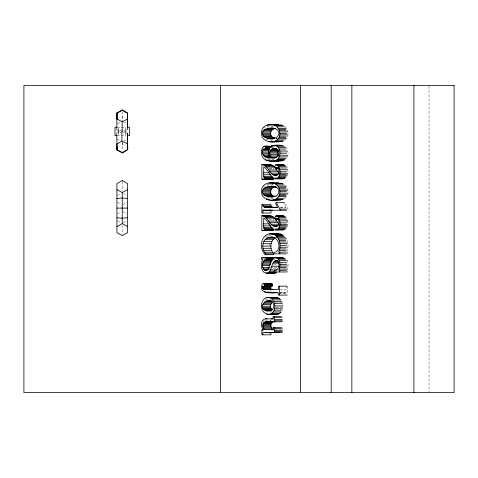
<?xml version="1.0" encoding="UTF-8"?>
<svg xmlns="http://www.w3.org/2000/svg" width="478" height="478" viewBox="0 0 478 478"><rect width="100%" height="100%" fill="white"/><g stroke="black" fill="none" stroke-linecap="round" stroke-linejoin="round"><path stroke-width="0.36" stroke-dasharray="2.39 1.79" d="M271.815 169.039L271.845 167.557M269.532 245.196L269.58 244.127M287.433 175.749L288.061 171.781L287.457 167.987M287.433 226.865L288.061 222.897L287.457 219.103M286.465 271.964L287.858 271.964L287.858 270.249L286.77 270.381C288.365 266.939 288.742 262.452 286.567 259.184M287.887 253.86L287.887 252.049L286.519 252.217C288.82 247.359 288.73 240.972 285.145 236.747M285.169 139.946C289.13 136.786 289.023 129.956 285.109 126.795M285.169 198.245C289.13 195.084 289.023 188.254 285.109 185.1M287.469 156.945C288.461 153.826 288.24 150.2 286.37 147.445M282.928 306.655L282.355 309.499M270.231 320.887L271.504 319.549M271.432 127.411L273.631 125.798M271.432 185.709L273.631 184.096M280.216 309.672L281.01 308.973L275.137 308.973M116.752 132.896L117.851 132.179M119.542 131.08L121.902 129.544M123.706 141.07L126.568 139.212M117.498 195.472L121.048 193.423M123.414 222.784L126.963 220.734M122.822 204.662L126.963 202.284M117.498 213.929L121.048 211.885M117.546 123.748L119.93 122.41M123.306 132.717L125.612 131.426M274.719 238.277L276.69 237.369M280.377 207.362L285.605 207.344L283.657 203.252M269.222 125.798L272.161 125.798M267.077 126.646L272.215 126.646M262.966 127.793L267.369 127.793M286.507 131.982L287.977 131.982M286.507 134.85L287.977 134.85M275.818 138.076L277.282 138.076M276.111 138.369L277.581 138.369M265.893 139.779L272.502 139.779L273.47 140.347M270.769 140.92L272.239 140.92M273.942 146.854L275.412 146.854M270.936 147.039L273.876 147.039L273.99 147.672M271.05 147.672L273.255 147.672M281.148 152.004L287.021 152.004L286.782 151.144M286.447 155.242L287.911 155.242M264.543 158.099L266.013 158.099M267.985 159.222L272.394 159.222L273.882 160.046L269.473 160.046M268.821 168.459L273.96 168.459M286.442 169.744L287.911 169.744M286.525 173.233L287.995 173.233M274.593 177.254L277.533 177.254M267.752 184.096L272.896 184.096M266.342 184.95L272.215 184.95M262.966 186.091L266.634 186.091M286.507 190.286L287.977 190.286M286.507 193.154L287.977 193.154M275.382 196.667L277.581 196.667M266.628 198.077L272.502 198.077L273.47 198.651M280.466 207.344L285.605 207.344M268.821 219.569L273.96 219.569L272.819 218.452M286.442 220.854L287.911 220.854M286.525 224.343L287.995 224.343M274.593 228.37L276.798 228.37M268.821 235.224L272.496 235.224M266.383 236.03L269.317 236.03M264.782 236.974L267.722 236.974M275.22 237.369L276.78 237.351M286.507 243.637L287.977 243.637M286.495 247.24L287.965 247.24M273.625 259.697L275.095 259.697M285.886 260.474L287.356 260.474M280.962 262.978L286.836 262.978M273.709 264.507L278.112 264.507M286.519 266.049L287.989 266.049M270.291 267.626L276.899 267.626L276.32 268.702L272.651 268.702M285.904 269.042L287.374 269.042M267.531 269.574L269.735 269.574M265.224 272.329L267.429 272.329M280.036 289.59L286.645 289.59L286.543 286.167M266.634 291.239L271.038 291.239L270.19 290.2M279.911 292.512L285.384 292.638L286.657 293.809L278.578 293.809M280.245 292.638L285.384 292.638M278.823 293.02L286.161 293.02M265.463 299.927L270.602 299.927M275.292 302.867L281.172 302.867L280.49 302.15M276.051 307.091L281.924 307.091M265.702 311.919L271.576 311.919L270.47 310.18M265.631 320.117L270.775 320.117M262.153 320.887L264.358 320.887M274.874 329.689L281.201 329.856M275.902 138.142L277.109 138.256M123.336 130.273L125.045 131.139M117.08 139.032L120.731 140.891M117.498 202.284L121.048 204.321M122.822 211.551L126.963 213.929M123.414 193.423L126.963 195.472M117.498 220.734L121.048 222.784M123.485 121.771L127.59 124.214M116.871 130.225L117.911 130.847M119.596 131.844L121.514 132.986M271.151 158.099L272.394 159.222M272.819 167.342L273.577 168.089M271.319 138.518L272.502 139.779M271.319 196.816L272.502 198.077M273.583 146.561L273.876 147.039M285.061 203.771L288.061 209.125L288.061 210.266M286.8 166.595L287.236 167.521M282.295 302.299L282.88 304.791M269.682 267.698L269.986 268.995M286.77 243.38L286.896 244.521M286.949 221.057L287.075 222.36M282.283 329.802L282.163 327.442M429.035 86.106L429.035 391.894M287.654 286.167L287.654 295.099M282.845 320.792L282.845 321.766M282.845 331.607L282.845 332.58M282.163 316.627L282.163 317.667M269.939 167.539L269.939 168.991M269.939 208.743L269.939 212.31M269.939 332.085L269.939 334.14M125.857 129.335L125.857 127.22L118.604 127.22L118.604 129.335M125.857 133.565L125.857 135.68L118.604 135.68L118.604 133.565M122.559 142.534L122.559 151.108M122.308 111.78L122.308 120.36M122.231 116.088L122.231 120.54M122.231 142.36L122.231 146.812M122.231 182.022L122.231 191.314M122.231 225.275L122.231 234.19"/><path stroke-width="0.72" d="M116.871 119.088L116.949 112.945L122.308 109.94L127.59 113.083L127.548 127.632M127.512 119.225L127.59 113.083M278.776 172.636L274.521 167.013L272.52 165.298L269.939 164.629L261.86 164.629L261.86 179.172L273.482 179.375L273.482 178.366L265.404 178.366L263.987 177.493L263.635 174.769L263.784 166.81L265.887 168.459L270.608 175.235L273.978 178.443L275.406 178.838L282.749 178.838M278.776 223.752L274.521 218.129L272.52 216.415L269.939 215.745L261.86 215.745L261.86 230.282L273.482 230.486L273.482 229.476L265.404 229.476L263.987 228.604L263.635 225.885L263.784 217.926L265.887 219.569L270.608 226.345L273.978 229.554L275.406 229.948L282.749 229.948M116.871 129.514L116.949 113.155L122.308 110.352L127.59 113.28L127.512 129.652M275.406 178.838C281.255 178.091 280.974 169.134 277.933 165.567C274.085 162.353 273.858 170.066 278.292 167.957M275.406 229.948C281.255 229.207 280.974 220.25 277.933 216.683C274.085 213.463 273.858 221.177 278.292 219.067M286.394 270.249L278.692 270.381C280.461 266.521 281.112 259.96 276.541 257.875C270.112 257.176 270.871 266.103 267.531 269.574C264.22 272.364 261.663 267.077 262.589 264.214C262.643 258.861 268.756 257.947 272.926 258.962M286.418 252.049L278.441 252.217C282.827 244.838 278.13 231.489 268.05 234.136C260.146 237.208 259.452 249.235 265.153 254.702L273.231 254.702L273.757 253.824C269.777 249.624 269.723 241.731 274.719 238.277L266.646 238.277C261.645 241.731 261.699 249.624 265.684 253.824L273.757 253.824M270.769 141.829C285.802 142.223 280.574 119.966 267.106 125.188C261.89 126.306 260.259 132.675 262.237 137.078C266.36 143.872 275.931 142.121 282.564 141.219M270.769 200.127C285.802 200.527 280.574 178.27 267.106 183.486C261.89 184.604 260.259 190.973 262.237 195.377C266.36 202.176 275.931 200.425 282.564 199.523M281.482 145.288C277.109 145.127 269.694 143.95 268.702 150.02C268.218 152.769 268.558 155.888 270.62 157.949C265.368 159.335 259.554 152.936 263.784 148.712L264.824 149.184L269.228 149.184M273.404 329.689L264.692 329.689C261.633 327.334 262.111 320.911 267.047 321.766L282.116 321.766M271.91 146.19C269.006 147.027 264.4 144.476 262.446 147.678C261.299 149.799 261.376 152.309 261.645 154.639C262.123 159.126 266.933 161.182 270.948 161.104C281.034 163.237 283.615 146.77 274.139 145.288M272.771 329.689C269.712 327.334 270.19 320.911 275.125 321.766M275.352 157.913L272.418 157.913C267.172 155.087 270.016 146.752 276.165 148.61M278.333 155.481L277.706 153.008L278.094 150.905L270.016 150.905M268.493 314.375C279.391 313.437 274.952 292.626 264.567 298.595C260.791 301.815 260.498 308.077 263.498 311.919C266.706 315.815 272.269 313.974 276.571 314.375C278.16 314.297 279.696 313.598 280.706 312.355M286.925 286.167L278.465 286.167L278.566 289.59L264.071 289.477L262.679 288.509L262.9 286.304L271.534 286.436L272.556 285.683L272.55 284.41L271.331 283.514L262.518 283.777C256.943 293.815 272.072 293.444 277.706 292.512M273.458 289.59L271.253 289.124L270.751 288.509L270.972 286.304M264.824 149.184C266.407 148.969 266.192 146.143 264.567 146.19M274.647 138.369C259.799 141.41 257.618 126.616 273.38 128.158M273.912 196.667C259.19 199.308 258.413 184.669 273.38 186.456M274.665 137.867C268.714 137.461 269.706 128.433 275.465 128.63M274.665 196.171C268.714 195.759 269.706 186.731 275.465 186.928M268.618 300.907C276.153 300.286 275.071 312.319 267.758 310.951C257.773 310.138 263.545 298.129 271.558 300.907M263.987 309.774L272.066 309.774C269.813 307.904 270.166 303.978 272.4 302.227L264.322 302.227M262.9 286.304L264.214 286.101L264.567 285.091L264.191 283.914L263.253 283.514M261.657 257.857L275.125 257.654L261.657 257.857L261.657 259.602L262.745 259.435C260.402 263.886 260.641 274.151 267.638 273.028C272.95 270.596 270.566 260.074 277.479 260.474M265.153 254.702L265.684 253.824M284.392 202.576L276.314 202.576L275.579 203.252L277.527 207.344L264.34 207.219L262.912 205.851L262.697 204.459M276.087 167.957L277.198 167.348C280.269 169.391 279.409 175.689 275.077 175.378C268.869 174.404 268.331 165.024 261.86 164.629M276.087 219.067L277.198 218.464C280.269 220.507 279.409 226.805 275.077 226.488C268.869 225.52 268.331 216.14 261.86 215.745M116.752 144.027L117.08 150.17L122.559 152.954L127.71 149.596L127.417 133.009L127.71 149.411L122.559 152.542L117.08 149.943L116.752 133.601M266.264 273.273L274.342 273.273L276.846 272.299L268.773 272.299M116.752 144.219L121.902 141.088L127.381 143.687M116.907 189.599L122.231 192.598L127.554 189.599M116.907 226.614L122.231 223.608L127.554 226.614M116.871 118.891L122.153 121.818L127.512 119.016M266.646 238.277L268.612 237.369L273.022 237.07M272.418 157.913C279.021 159.21 282.044 149.13 274.695 148.61M269.12 160.984L281.046 160.996L284.374 160.118L276.296 160.118M275.752 183.367L278.722 183.002L270.644 183.002M266.975 318.808C260.773 317.984 260.134 326.259 263.378 329.79L261.86 330.029L261.86 334.827L271.002 334.827L270.901 332.413M286.394 271.964L274.211 271.964L274.211 270.751C278.889 270.494 280.67 263.515 277.168 260.761L276.009 260.474M270.237 138.369C281.148 139.958 281.942 127.351 271.175 128.158M270.237 196.667C281.148 198.262 281.942 185.649 271.175 186.456M116.907 198.454L122.231 198.023L127.554 198.454M127.554 217.753L122.231 218.183L116.907 217.753M275.101 235.086L283.179 235.086C278.901 232.72 273.828 234.375 269.216 233.867M277.389 207.368L264.34 207.219M262.972 213.021L262.87 210.201L286.591 210.266M270.644 124.698L278.722 124.698L268.803 124.824M272.902 124.925L280.98 124.925L283.149 125.606L275.077 125.606M267.106 125.188L268.576 125.188M277.031 126.795L284.374 126.795M117.158 127.22L114.983 127.22L114.983 135.68L117.158 135.68M127.309 127.22L129.484 127.22L129.484 135.68L127.309 135.68M267.961 128.451L275.651 128.468M278.59 128.492L285.934 128.492M265.099 129.335L273.177 129.335M279.2 129.532L285.808 129.532M263.94 130.046L272.012 130.046M279.636 130.691L286.244 130.691M263.109 130.972L271.181 130.972M279.899 131.982L286.507 131.982M262.607 132.113L270.685 132.113M262.44 133.464L270.518 133.464M279.983 133.398L286.591 133.398M262.583 134.682L270.662 134.682M279.899 134.85L286.507 134.85M263.008 135.716L271.08 135.716M279.642 136.158L286.25 136.158M263.713 136.565L271.785 136.565M264.692 137.228L272.771 137.228M279.218 137.317L285.826 137.317M267.22 138.082L274.563 138.082M278.62 138.333L285.964 138.333M277.091 139.946L284.434 139.946M275.203 141.022L283.281 141.022M268.528 141.602L269.998 141.602M273.058 141.625L281.13 141.625M272.753 145.455L280.831 145.455M275.698 145.527L283.042 145.527M271.426 145.957L272.896 145.957M265.081 146.286L271.689 146.286M277.097 146.262L284.44 146.262M263.832 146.352L271.91 146.352M265.505 146.561L270.644 146.561M265.798 147.039L270.201 147.039M278.298 147.445L285.641 147.445M265.911 147.672L270.315 147.672M265.84 148.317L269.514 148.317M265.583 148.778L269.251 148.778M272.842 148.843L276.511 148.843M263.235 149.1L269.622 149.082M279.2 149.046L285.808 149.046M271.175 149.548L277.784 149.548M262.798 149.787L269.407 149.787M270.5 150.134L278.578 150.134M262.512 150.791L269.12 150.791M279.791 150.994L286.4 150.994M269.729 151.861L277.808 151.861M262.416 152.135L269.024 152.135M269.634 153.008L277.706 153.008M279.983 153.211L286.591 153.211M262.577 153.683L269.186 153.683M269.843 154.519L277.915 154.519M263.049 154.968L269.658 154.968M279.839 155.242L286.447 155.242M270.464 155.965L278.543 155.965M263.838 155.983L269.717 155.983M264.949 156.736L270.088 156.736M279.391 156.945L286.734 156.945M271.373 157.172L276.511 157.172M275.011 157.477L276.481 157.477M267.644 157.662L270.584 157.662M278.644 158.32L285.987 158.32M277.604 159.359L284.948 159.359M265.804 160.046L267.274 160.046M267.405 160.632L268.875 160.632M274.754 160.668L282.827 160.668M270.948 161.104L279.027 161.104L277.198 160.984M263.229 164.796L271.307 164.796M276.29 164.767L283.633 164.767M275.734 164.874L283.078 164.874M277.091 164.964L284.434 164.964M264.442 165.298L272.52 165.298M277.933 165.567L285.276 165.567M265.511 166.081L273.589 166.081M278.728 166.595L286.071 166.595M266.443 167.013L274.521 167.013M275.274 167.551L278.214 167.551M276.684 167.802L278.148 167.802M275.669 167.856L278.608 167.856M279.379 167.987L286.722 167.987M279.833 169.744L286.442 169.744M268.642 169.899L276.72 169.899M269.58 171.244L277.658 171.244M279.983 171.781L286.591 171.781M263.659 172.755L269.532 172.755M271.074 173.102L279.152 173.102M279.917 173.233L286.525 173.233M272.466 174.368L278.339 174.368M279.708 174.554L286.316 174.554M263.635 174.769L270.972 174.769M273.792 175.127L277.461 175.127M275.077 175.378L276.541 175.378M279.361 175.749L286.704 175.749M263.719 176.376L271.797 176.376L272.597 178.145L273.482 178.366M278.871 176.818L286.214 176.818M263.987 177.493L272.066 177.493M278.244 177.702L285.587 177.702M264.519 178.145L272.597 178.145M277.461 178.33L284.804 178.33M276.511 178.712L284.589 178.712M261.86 179.172L273.482 179.375M268.803 183.122L276.882 183.122M272.902 183.223L280.98 183.223L283.149 183.905L275.077 183.905M277.031 185.1L284.374 185.1M267.961 186.755L275.304 186.755M274.181 186.767L275.651 186.767M278.59 186.796L285.934 186.796M275.507 187.155L276.977 187.155M265.099 187.633L273.177 187.633M279.2 187.83L285.808 187.83M263.94 188.344L272.012 188.344M279.636 188.995L286.244 188.995M263.109 189.27L271.181 189.27M279.899 190.286L286.507 190.286M262.607 190.411L270.685 190.411M279.983 191.696L286.591 191.696M262.44 191.768L270.518 191.768M262.583 192.981L270.662 192.981M279.899 193.154L286.507 193.154M263.008 194.014L271.08 194.014M279.642 194.462L286.25 194.462M263.713 194.863L271.785 194.863M264.692 195.526L272.771 195.526M279.218 195.621L285.826 195.621M267.22 196.38L273.828 196.38M278.62 196.637L285.964 196.637M277.091 198.245L284.434 198.245M266.365 199.218L267.835 199.218M275.203 199.32L283.281 199.32M268.528 199.9L269.998 199.9M273.058 199.924L281.13 199.924M262.912 205.851L270.99 205.851L272.418 207.219M263.456 206.741L271.534 206.741M116.907 208.103L127.554 208.103M276.314 202.576L279.983 209.125L286.591 209.125M262.87 210.201L272.699 210.302L264.621 210.302M263.229 215.913L271.307 215.913M276.29 215.877L283.633 215.877M275.734 215.984L283.078 215.984M277.091 216.08L284.434 216.08M264.442 216.415L272.52 216.415M277.933 216.683L285.276 216.683M265.511 217.197L273.589 217.197M278.728 217.705L286.071 217.705M266.443 218.129L274.521 218.129M276.684 218.918L278.148 218.918M275.669 218.966L278.608 218.966M279.379 219.103L286.722 219.103M279.833 220.854L286.442 220.854M268.642 221.015L276.72 221.015M269.58 222.36L277.658 222.36M279.983 222.897L286.591 222.897M263.659 223.871L269.532 223.871M271.074 224.212L279.152 224.212M279.917 224.343L286.525 224.343M272.466 225.485L278.339 225.485M279.708 225.67L286.316 225.67M263.635 225.885L270.972 225.885M273.792 226.237L277.461 226.237M275.077 226.488L276.541 226.488M279.361 226.865L286.704 226.865M263.719 227.486L271.797 227.486L272.597 229.261L273.482 229.476M278.871 227.934L286.214 227.934M263.987 228.604L272.066 228.604M278.244 228.813L285.587 228.813M264.519 229.261L272.597 229.261M277.461 229.446L284.804 229.446M276.511 229.822L283.854 229.822M261.86 230.282L273.482 230.486M270.44 233.778L278.519 233.778M272.848 234.106L280.921 234.106M276.135 235.839L283.478 235.839M277.067 236.747L284.41 236.747M268.612 237.369L274.575 237.351M277.897 237.817L285.241 237.817M278.62 239.048L285.964 239.048M265.015 239.699L273.093 239.699M279.218 240.446L285.826 240.446M263.784 241.533L271.863 241.533M279.642 241.97L286.25 241.97M263.025 243.69L271.104 243.69M279.899 243.637L286.507 243.637M279.983 245.429L286.591 245.429M262.769 246.068L270.847 246.068M279.887 247.24L286.495 247.24M262.96 248.279L271.038 248.279M279.6 248.972L286.208 248.972M263.533 250.4L271.606 250.4M279.116 250.633L285.725 250.633M264.448 252.3L272.526 252.3M286.418 253.86L273.936 253.86L273.936 252.653C282.402 250.854 279.254 236.216 270.823 237.07M275.531 257.72L282.874 257.72M276.541 257.875L283.884 257.875M277.557 258.329L284.9 258.329M266.025 259.154L272.633 259.154M278.489 259.184L285.832 259.184M265.117 259.542L272.46 259.542M264.34 260.14L272.418 260.14M279.277 260.474L285.886 260.474M275.065 260.671L277.27 260.671M263.683 260.946L271.761 260.946L271.253 261.914L263.175 261.914M274.264 261.251L278.668 261.251M273.595 262.105L278.734 262.105M279.809 262.267L286.418 262.267M262.81 263.002L270.889 263.002M273.052 263.127L278.925 263.127M262.589 264.214L270.668 264.214M279.983 264.537L286.591 264.537M262.518 265.547L269.861 265.547M279.911 266.049L286.519 266.049M271.857 266.252L279.2 266.252M262.727 267.429L269.335 267.429M279.684 267.561L286.292 267.561M263.354 268.971L268.493 268.971M279.295 269.042L285.904 269.042M263.82 269.592L268.23 269.592M270.44 269.915L277.049 269.915M264.364 270.028L267.304 270.028M264.985 270.297L267.19 270.297M274.211 270.751L275.681 270.751M269.706 271.211L274.85 271.211M267.638 273.028L275.716 273.028M263.766 283.615L271.845 283.615M264.191 283.914L272.269 283.914M264.471 284.41L272.55 284.41M264.567 285.091L272.645 285.091M264.477 285.683L272.556 285.683M264.214 286.101L272.293 286.101M263.456 286.436L271.534 286.436M262.571 286.872L270.644 286.872M262.494 287.613L270.572 287.613M262.679 288.509L270.751 288.509M263.175 289.124L271.253 289.124M264.071 289.477L272.143 289.477M264.191 291.944L265.66 291.944M265.87 292.369L276.117 292.512M286.925 295.099L278.746 295.099L278.088 293.02L276.236 292.512M267.883 297.483L277.843 297.764L280.974 299.903L272.896 299.903M266.132 297.764L267.602 297.764M269.765 297.764L277.843 297.764M271.456 298.595L279.528 298.595M267.047 301.05L271.456 301.05M265.583 301.481L272.191 301.481M273.984 301.618L282.062 301.618M263.33 303.261L271.402 303.261M274.689 303.661L282.032 303.661M262.685 304.594L270.757 304.594M274.922 305.914L283 305.914M262.47 306.183L270.542 306.183M262.565 307.324L270.638 307.324M274.707 308.137L282.05 308.137M262.846 308.304L270.924 308.304M263.324 309.123L271.396 309.123M274.061 310.18L282.139 310.18M265.69 310.658L270.829 310.658M273.069 311.919L281.148 311.919M271.761 313.233L279.833 313.233M266.646 314.094L268.11 314.094M270.207 314.094L278.286 314.094M281.428 316.627L273.052 316.627L273.123 318.945L271.48 318.808M274.085 316.627L274.085 317.667L281.428 317.667M265.565 318.892L272.95 318.808M274.085 317.667L274.264 319.651L282.343 319.651M274.264 319.651L274.772 320.792L282.116 320.792M265.117 321.969L273.195 321.969M263.784 322.572L271.863 322.572M263.33 323.056L271.408 323.056M263.008 323.678L271.08 323.678M262.81 324.437L270.889 324.437M262.745 325.327L270.823 325.327M262.888 326.552L270.96 326.552M281.428 327.442L273.052 327.442L273.123 329.856L271.199 329.689M263.3 327.741L271.379 327.741M274.085 327.442L274.085 328.482L281.428 328.482M263.928 328.834L272.006 328.834M261.86 330.029L263.33 330.029M274.085 328.482L274.264 330.465L282.343 330.465M274.264 330.465L274.772 331.607L282.116 331.607M262.924 334.827L262.822 332.413L279.17 332.569M265.2 332.545L282.116 332.58M271.492 332.443L273.279 332.545M277.73 141.715L278.847 141.829M270.99 205.851L270.775 204.459L261.86 204.459L261.86 213.021L271.05 213.021L270.948 210.201M127.381 143.46L127.71 149.596M413.9 85.359L413.9 392.641M351.862 85.359L351.862 392.641M331.188 85.359L331.188 392.641M300.459 85.359L300.459 392.641M279.983 209.125L279.983 210.266M279.809 252.049L279.809 253.86M279.785 270.249L279.785 271.964M279.582 286.167L279.582 295.099M274.772 320.792L274.772 321.766M274.772 331.607L274.772 332.58M267.047 257.654L267.047 258.962M265.404 178.366L265.404 179.375M265.404 229.476L265.404 230.486M220.561 85.359L220.561 392.641M125.857 129.335L125.857 133.565M122.559 152.542L122.559 152.954M122.308 109.94L122.308 110.352M122.153 121.818L122.153 131.922M122.231 192.598L122.231 223.608M121.902 130.984L121.902 141.088M118.604 129.335L118.604 133.565M117.08 146.304L117.08 150.17M116.949 112.945L116.949 118.98M122.231 180.588L116.907 183.594L116.907 232.619L122.231 235.618L127.554 232.619L127.554 183.594L122.231 180.588M454.1 85.359L23.9 85.359L23.9 392.641L454.1 392.641L454.1 85.359"/></g></svg>
